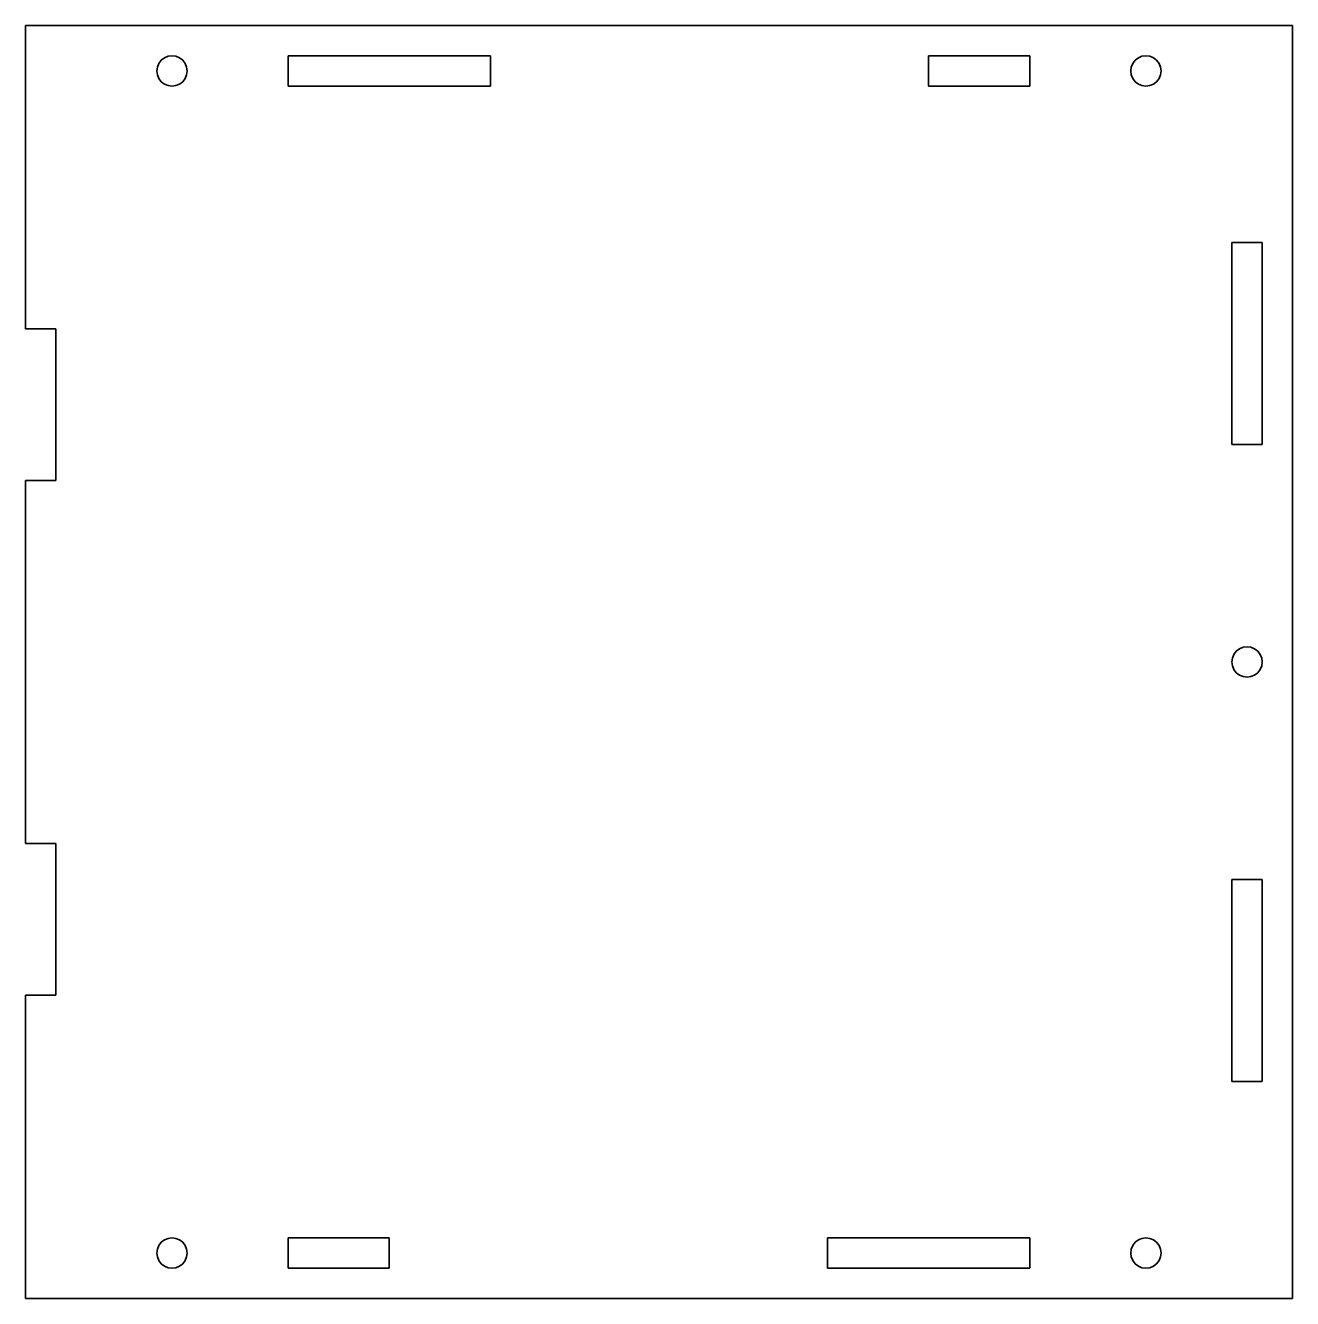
# Model space of a CAD drawing. Header units: inches. Extents: x 387 to 513, y 137 to 263.
import ezdxf

# ---------------------------------------------------------------- set-up
doc = ezdxf.new("R2010")
doc.units = ezdxf.units.IN
doc.header["$MEASUREMENT"] = 0
doc.layers.add('Laag 1', color=7, linetype='Continuous')

# ---------------------------------------------------------------- blocks, each defined once
blk = doc.blocks.new('block 3')
at = {"layer": 'Laag 1', "color": 5, "lineweight": 35, "true_color": 0x0000ff}
for points in [[(387.29, 262.8), (387.29, 232.8)], [(512.64, 262.8), (387.29, 262.8)], [(512.64, 136.9), (512.64, 262.8)], [(400.49, 259.05), (400.73, 259.36)], [(400.73, 259.36), (401.04, 259.6)], [(401.04, 259.6), (401.4, 259.75)], [(401.4, 259.75), (401.79, 259.8)], [(401.79, 259.8), (402.18, 259.75)], [(402.18, 259.75), (402.54, 259.6)], [(402.54, 259.6), (402.85, 259.36)], [(402.85, 259.36), (403.09, 259.05)], [(413.29, 256.8), (413.29, 259.8)], [(413.29, 259.8), (433.29, 259.8)], [(433.29, 259.8), (433.29, 256.8)], [(476.64, 259.8), (486.64, 259.8)], [(476.64, 256.8), (476.64, 259.8)], [(486.64, 259.8), (486.64, 256.8)], [(496.84, 259.05), (497.08, 259.36)], [(497.08, 259.36), (497.39, 259.6)], [(497.39, 259.6), (497.75, 259.75)], [(497.75, 259.75), (498.14, 259.8)], [(498.14, 259.8), (498.53, 259.75)], [(498.53, 259.75), (498.89, 259.6)], [(498.89, 259.6), (499.2, 259.36)], [(499.2, 259.36), (499.44, 259.05)], [(400.29, 258.3), (400.34, 258.69)], [(400.34, 257.91), (400.29, 258.3)], [(400.34, 258.69), (400.49, 259.05)], [(403.09, 259.05), (403.24, 258.69)], [(403.24, 258.69), (403.29, 258.3)], [(403.29, 258.3), (403.24, 257.91)], [(496.64, 258.3), (496.69, 258.69)], [(496.69, 257.91), (496.64, 258.3)], [(496.69, 258.69), (496.84, 259.05)], [(499.44, 259.05), (499.59, 258.69)], [(499.59, 258.69), (499.64, 258.3)], [(499.64, 258.3), (499.59, 257.91)], [(400.49, 257.55), (400.34, 257.91)], [(400.73, 257.24), (400.49, 257.55)], [(401.04, 257), (400.73, 257.24)], [(401.4, 256.85), (401.04, 257)], [(401.79, 256.8), (401.4, 256.85)], [(402.18, 256.85), (401.79, 256.8)], [(402.54, 257), (402.18, 256.85)], [(402.85, 257.24), (402.54, 257)], [(403.09, 257.55), (402.85, 257.24)], [(403.24, 257.91), (403.09, 257.55)], [(496.84, 257.55), (496.69, 257.91)], [(497.08, 257.24), (496.84, 257.55)], [(497.39, 257), (497.08, 257.24)], [(497.75, 256.85), (497.39, 257)], [(498.14, 256.8), (497.75, 256.85)], [(498.53, 256.85), (498.14, 256.8)], [(498.89, 257), (498.53, 256.85)], [(499.2, 257.24), (498.89, 257)], [(499.44, 257.55), (499.2, 257.24)], [(499.59, 257.91), (499.44, 257.55)], [(433.29, 256.8), (413.29, 256.8)], [(486.64, 256.8), (476.64, 256.8)], [(506.64, 221.35), (506.64, 241.35)], [(506.64, 241.35), (509.64, 241.35)], [(509.64, 241.35), (509.64, 221.35)], [(387.29, 232.8), (390.29, 232.8)], [(390.29, 232.8), (390.29, 217.8)], [(509.64, 221.35), (506.64, 221.35)], [(390.29, 217.8), (387.29, 217.8)], [(387.29, 217.8), (387.29, 181.9)], [(506.64, 199.85), (506.69, 200.24)], [(506.69, 200.24), (506.84, 200.6)], [(506.84, 200.6), (507.08, 200.91)], [(507.08, 200.91), (507.39, 201.15)], [(507.39, 201.15), (507.75, 201.3)], [(507.75, 201.3), (508.14, 201.35)], [(508.14, 201.35), (508.53, 201.3)], [(508.53, 201.3), (508.89, 201.15)], [(508.89, 201.15), (509.2, 200.91)], [(509.2, 200.91), (509.44, 200.6)], [(509.44, 200.6), (509.59, 200.24)], [(509.59, 200.24), (509.64, 199.85)], [(506.69, 199.46), (506.64, 199.85)], [(506.84, 199.1), (506.69, 199.46)], [(507.08, 198.79), (506.84, 199.1)], [(509.44, 199.1), (509.2, 198.79)], [(509.59, 199.46), (509.44, 199.1)], [(509.64, 199.85), (509.59, 199.46)], [(507.39, 198.55), (507.08, 198.79)], [(507.75, 198.4), (507.39, 198.55)], [(508.14, 198.35), (507.75, 198.4)], [(508.53, 198.4), (508.14, 198.35)], [(508.89, 198.55), (508.53, 198.4)], [(509.2, 198.79), (508.89, 198.55)], [(387.29, 181.9), (390.29, 181.9)], [(390.29, 181.9), (390.29, 166.9)], [(506.64, 158.35), (506.64, 178.35)], [(506.64, 178.35), (509.64, 178.35)], [(509.64, 178.35), (509.64, 158.35)], [(390.29, 166.9), (387.29, 166.9)], [(387.29, 166.9), (387.29, 136.9)], [(509.64, 158.35), (506.64, 158.35)], [(400.49, 142.15), (400.73, 142.46)], [(400.73, 142.46), (401.04, 142.7)], [(401.04, 142.7), (401.4, 142.85)], [(401.4, 142.85), (401.79, 142.9)], [(401.79, 142.9), (402.18, 142.85)], [(402.18, 142.85), (402.54, 142.7)], [(402.54, 142.7), (402.85, 142.46)], [(402.85, 142.46), (403.09, 142.15)], [(413.29, 139.9), (413.29, 142.9)], [(413.29, 142.9), (423.29, 142.9)], [(423.29, 142.9), (423.29, 139.9)], [(466.64, 139.9), (466.64, 142.9)], [(466.64, 142.9), (486.64, 142.9)], [(486.64, 142.9), (486.64, 139.9)], [(496.84, 142.15), (497.08, 142.46)], [(497.08, 142.46), (497.39, 142.7)], [(497.39, 142.7), (497.75, 142.85)], [(497.75, 142.85), (498.14, 142.9)], [(498.14, 142.9), (498.53, 142.85)], [(498.53, 142.85), (498.89, 142.7)], [(498.89, 142.7), (499.2, 142.46)], [(499.2, 142.46), (499.44, 142.15)], [(400.29, 141.4), (400.34, 141.79)], [(400.34, 141.01), (400.29, 141.4)], [(400.34, 141.79), (400.49, 142.15)], [(400.49, 140.65), (400.34, 141.01)], [(403.09, 142.15), (403.24, 141.79)], [(403.24, 141.01), (403.09, 140.65)], [(403.24, 141.79), (403.29, 141.4)], [(403.29, 141.4), (403.24, 141.01)], [(496.64, 141.4), (496.69, 141.79)], [(496.69, 141.01), (496.64, 141.4)], [(496.69, 141.79), (496.84, 142.15)], [(496.84, 140.65), (496.69, 141.01)], [(499.44, 142.15), (499.59, 141.79)], [(499.59, 141.01), (499.44, 140.65)], [(499.59, 141.79), (499.64, 141.4)], [(499.64, 141.4), (499.59, 141.01)], [(400.73, 140.34), (400.49, 140.65)], [(401.04, 140.1), (400.73, 140.34)], [(401.4, 139.95), (401.04, 140.1)], [(401.79, 139.9), (401.4, 139.95)], [(402.18, 139.95), (401.79, 139.9)], [(402.54, 140.1), (402.18, 139.95)], [(402.85, 140.34), (402.54, 140.1)], [(403.09, 140.65), (402.85, 140.34)], [(423.29, 139.9), (413.29, 139.9)], [(486.64, 139.9), (466.64, 139.9)], [(497.08, 140.34), (496.84, 140.65)], [(497.39, 140.1), (497.08, 140.34)], [(497.75, 139.95), (497.39, 140.1)], [(498.14, 139.9), (497.75, 139.95)], [(498.53, 139.95), (498.14, 139.9)], [(498.89, 140.1), (498.53, 139.95)], [(499.2, 140.34), (498.89, 140.1)], [(499.44, 140.65), (499.2, 140.34)], [(387.29, 136.9), (512.64, 136.9)]]:
    blk.add_lwpolyline(points, dxfattribs=at)

msp = doc.modelspace()

# ---------------------------------------------------------------- block references
at = {"layer": 'Laag 1'}
msp.add_blockref('block 3', (0, 0), dxfattribs=at)

doc.saveas('drawing.dxf')
